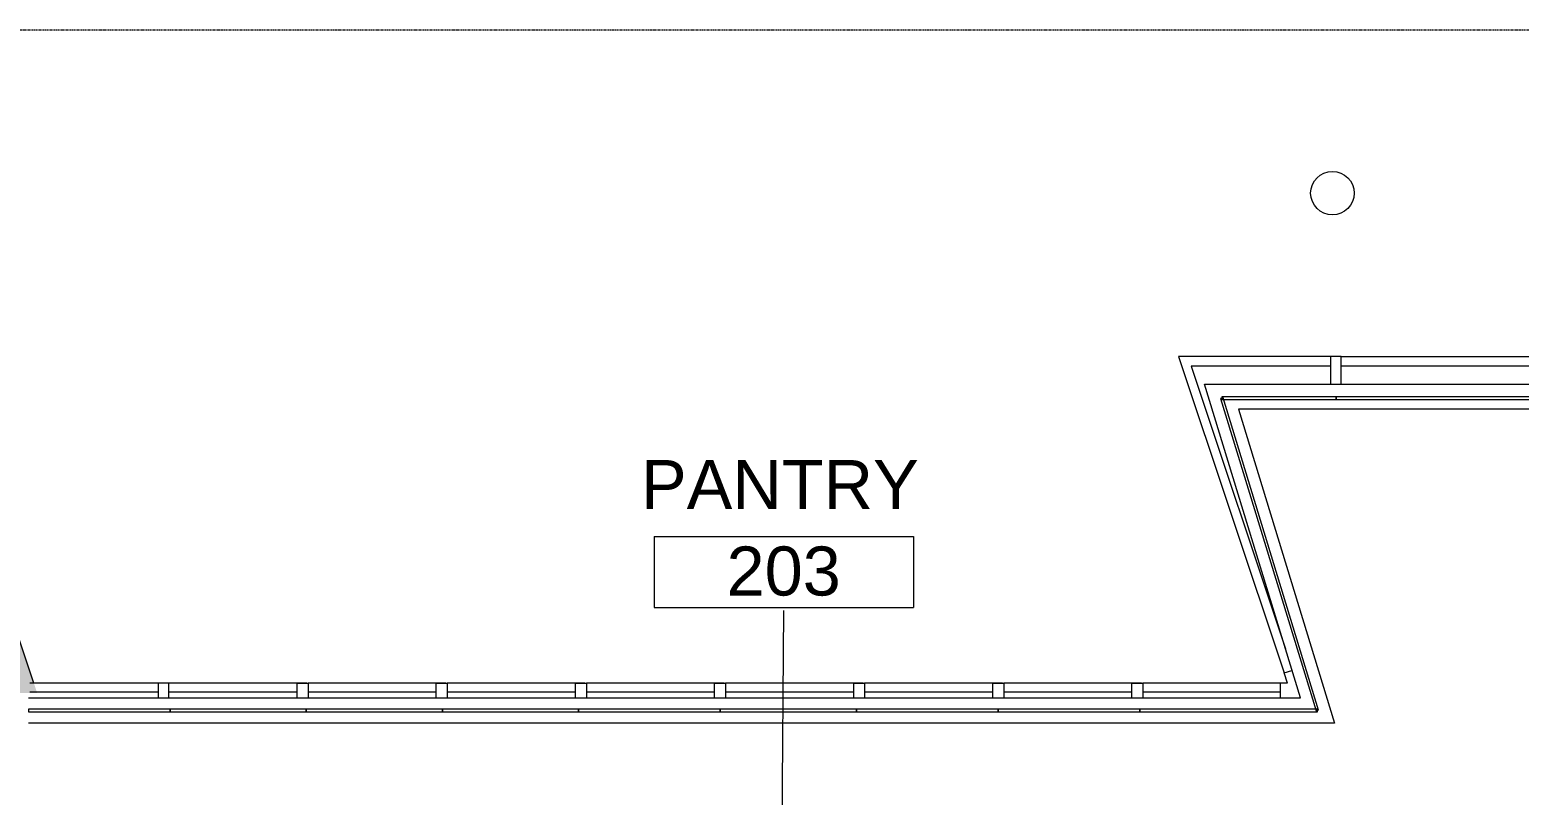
# Model space of a CAD drawing. Header units: inches. Extents: x 1 to 4284, y -575 to 745.
# Drawn here: x 1471.1 to 1744.5, y 544.5 to 685 of the extents above; entities that cross this region are included whole.
import ezdxf

# ---------------------------------------------------------------- set-up
doc = ezdxf.new("R2010")
doc.units = ezdxf.units.IN
doc.header["$MEASUREMENT"] = 0
doc.linetypes.add('IMPORT-HIDDEN2', pattern=[0.1875, 0.125, -0.0625])
for name, color, linetype, lineweight in [('8603 Westwood - 2nd Floor - suite 200 230_dwg', 8, 'Continuous', 9), ('A-AREA-IDEN', 2, 'Continuous', 20), ('A-COLS-EXST', 7, 'Continuous', 9), ('A-DETL-GENF', 92, 'Continuous', 9), ('A-FLOR-BALC-EXST', 7, 'Continuous', 9), ('A-GLAZ-CURT', 52, 'Continuous', 9), ('A-GLAZ-EXST', 7, 'Continuous', 9), ('A-GLAZ-SILL-EXST', 7, 'Continuous', 9), ('A-OVHD-BLKF-EXST', 7, 'IMPORT-HIDDEN2', 9), ('I-WALL', 2, 'Continuous', 13)]:
    doc.layers.add(name, color=color, linetype=linetype, lineweight=lineweight)
doc.styles.add('Arial', font='arial.ttf', dxfattribs={"height": 9})

# ---------------------------------------------------------------- blocks, each defined once
blk = doc.blocks.new('8603 Westwood - 2nd Floor - suite 200 230_dwg-2280265-New Construction - Tel_Data_Elec Plan')
at = {"layer": 'A-COLS-EXST'}
blk.add_circle((221.63, 1230), 4, dxfattribs=at)
at = {"layer": 'A-FLOR-BALC-EXST', "flags": 128}
blk.add_lwpolyline([(-16.75, 1140), (-56.75, 1260), (-420, 1260), (-232.25, 696.75), (-85.37, 696.75), (-85.37, 588)], dxfattribs=at)
at = {"layer": 'A-GLAZ-EXST'}
for p, q in [((276.75, 1198.26), (223.25, 1198.26)), ((6.04, 1138.37), (-17.5, 1138.37)), ((8.04, 1137.31), (8.04, 1140)), ((31.58, 1138.37), (8.04, 1138.37)), ((31.58, 1137.31), (31.58, 1140)), ((57.13, 1138.37), (33.58, 1138.37)), ((57.13, 1137.31), (57.13, 1140)), ((82.67, 1138.37), (59.13, 1138.37)), ((82.67, 1137.31), (82.67, 1140)), ((108.21, 1138.37), (84.67, 1138.37)), ((108.21, 1137.31), (108.21, 1140)), ((133.75, 1138.37), (110.21, 1138.37)), ((133.75, 1137.31), (133.75, 1140)), ((159.29, 1138.37), (135.75, 1138.37)), ((159.29, 1137.31), (159.29, 1140)), ((184.83, 1138.37), (161.29, 1138.37)), ((184.83, 1137.31), (184.83, 1140)), ((212.12, 1138.37), (186.83, 1138.37)), ((212.12, 1137.31), (212.12, 1140))]:
    blk.add_line(p, q, dxfattribs=at)
at = {"layer": 'A-GLAZ-EXST', "flags": 128}
for points in [[(221.25, 1198.26), (195.67, 1198.26), (212.99, 1146.3)], [(223.25, 1194.94), (223.25, 1200), (221.25, 1200), (221.25, 1194.94)], [(213.38, 1140), (212.74, 1141.9), (214.19, 1142.38)], [(8.04, 1140), (6.04, 1140), (6.04, 1137.31)], [(31.58, 1140), (33.58, 1140), (33.58, 1137.31)], [(57.13, 1140), (59.13, 1140), (59.13, 1137.31)], [(82.67, 1140), (84.67, 1140), (84.67, 1137.31)], [(108.21, 1140), (110.21, 1140), (110.21, 1137.31)], [(133.75, 1140), (135.75, 1140), (135.75, 1137.31)], [(159.29, 1140), (161.29, 1140), (161.29, 1137.31)], [(184.83, 1140), (186.83, 1140), (186.83, 1137.31)]]:
    blk.add_lwpolyline(points, dxfattribs=at)
at = {"layer": 'A-GLAZ-SILL-EXST'}
for p, q in [((223.25, 1200), (443.25, 1200)), ((7.79, 1140), (-17.5, 1140)), ((33.33, 1140), (8.04, 1140)), ((58.88, 1140), (33.58, 1140)), ((84.42, 1140), (59.13, 1140)), ((109.96, 1140), (84.67, 1140)), ((135.5, 1140), (110.21, 1140)), ((161.04, 1140), (135.75, 1140)), ((186.58, 1140), (161.29, 1140)), ((213.38, 1140), (186.83, 1140))]:
    blk.add_line(p, q, dxfattribs=at)
at = {"layer": 'A-GLAZ-SILL-EXST', "flags": 128}
blk.add_lwpolyline([(221.25, 1200), (193.38, 1200), (212.74, 1141.9)], dxfattribs=at)
at = {"layer": 'A-OVHD-BLKF-EXST'}
blk.add_line((-56.75, 1260), (480, 1260), dxfattribs=at)
blk = doc.blocks.new('System Panel - Glazed-2447113-New Construction - Tel_Data_Elec Plan')
at = {"layer": 'A-GLAZ-CURT', "color": 250, "lineweight": 20}
for p, q in [((30, 0.25), (-30, 0.25)), ((-30, 0.25), (-30, -0.25)), ((30, -0.25), (30, 0.25)), ((-30, -0.25), (30, -0.25))]:
    blk.add_line(p, q, dxfattribs=at)
blk = doc.blocks.new('System Panel - Glazed-2449458-New Construction - Tel_Data_Elec Plan')
at = {"layer": 'A-GLAZ-CURT', "color": 250, "lineweight": 20}
for p, q in [((10.5, 0.25), (-10.5, 0.25)), ((-10.5, 0.25), (-10.5, -0.25)), ((10.5, -0.25), (10.5, 0.25)), ((-10.5, -0.25), (10.5, -0.25))]:
    blk.add_line(p, q, dxfattribs=at)
blk = doc.blocks.new('System Panel - Glazed-2447348-New Construction - Tel_Data_Elec Plan')
at = {"layer": 'A-GLAZ-CURT', "color": 250, "lineweight": 20}
for p, q in [((13, 0.25), (-13, 0.25)), ((-13, 0.25), (-13, -0.25)), ((13, -0.25), (13, 0.25)), ((-13, -0.25), (13, -0.25))]:
    blk.add_line(p, q, dxfattribs=at)
blk = doc.blocks.new('System Panel - Glazed-2447383-New Construction - Tel_Data_Elec Plan')
at = {"layer": 'A-GLAZ-CURT', "color": 250, "lineweight": 20}
for p, q in [((12.5, 0.25), (-12.5, 0.25)), ((-12.5, 0.25), (-12.5, -0.25)), ((12.5, -0.25), (12.5, 0.25)), ((-12.5, -0.25), (12.5, -0.25))]:
    blk.add_line(p, q, dxfattribs=at)
blk = doc.blocks.new('System Panel - Glazed-2447604-New Construction - Tel_Data_Elec Plan')
at = {"layer": 'A-GLAZ-CURT', "color": 250, "lineweight": 20}
for p, q in [((16.31, 0.25), (-16.31, 0.25)), ((-16.31, 0.25), (-16.31, -0.25)), ((16.31, -0.25), (16.31, 0.25)), ((-16.31, -0.25), (16.31, -0.25))]:
    blk.add_line(p, q, dxfattribs=at)
blk = doc.blocks.new('System Panel - Glazed-2449500-New Construction - Tel_Data_Elec Plan')
at = {"layer": 'A-GLAZ-CURT', "color": 250, "lineweight": 20}
for p, q in [((28, 0.25), (-28, 0.25)), ((-28, 0.25), (-28, -0.25)), ((28, -0.25), (28, 0.25)), ((-28, -0.25), (28, -0.25))]:
    blk.add_line(p, q, dxfattribs=at)
blk = doc.blocks.new('FORM Room Tag - Name _ Number-2260771-New Construction - Tel_Data_Elec Plan')
at = {"layer": 'A-AREA-IDEN'}
for p, q in [((-0.2444, -0.0231), (-0.2444, -0.1589)), ((-0.2444, -0.0231), (0.2515, -0.0231)), ((0.2515, -0.0231), (0.2515, -0.1589)), ((-0.2444, -0.1589), (0.2515, -0.1589))]:
    blk.add_line(p, q, dxfattribs=at)

msp = doc.modelspace()

# ---------------------------------------------------------------- hatches: boundary and pattern name
at = {"layer": 'A-DETL-GENF'}
h = msp.add_hatch(color=9, dxfattribs=at)
h.paths.add_polyline_path([(2670.25, -574.97), (3351.87, -574.97), (3145.37, 47.27), (3150.76, 47.51), (3156.11, 48.24), (3161.37, 49.44), (3166.5, 51.1), (3171.46, 53.22), (3176.21, 55.78), (3180.72, 58.75), (3184.93, 62.12), (3188.83, 65.85), (3192.38, 69.91), (3195.55, 74.27), (3198.32, 78.91), (3200.66, 83.77), (3202.56, 88.82), (3203.99, 94.02), (3204.96, 99.33), (3205.44, 104.7), (3205.44, 110.1), (3204.96, 115.47), (3203.99, 120.78), (3202.56, 125.98), (3200.66, 131.03), (3198.32, 135.89), (3195.55, 140.52), (3192.38, 144.89), (3188.83, 148.95), (3184.93, 152.68), (3180.72, 156.04), (3176.21, 159.02), (3171.46, 161.57), (3166.5, 163.69), (3161.37, 165.36), (3156.11, 166.56), (3150.76, 167.29), (3145.37, 167.53), (3104.37, 167.53), (3114.37, 137.54), (2849.75, 137.54), (2849.75, 134.04), (2536.59, 134.04), (2536.59, 137.54), (2500.59, 137.54), (2500.59, 134.04), (2487.75, 134.04), (2487.75, 137.54), (2485.75, 137.54), (2485.75, 134.04), (2036, 134.04), (2036, 137.54), (1569.27, 137.54), (1569.27, 230.67), (1348.3, 230.67), (1303.26, 366.22), (1301.22, 372.86), (1299.17, 381.22), (1297.6, 389.68), (1296.52, 398.22), (1295.93, 406.8), (1295.83, 415.41), (1296.22, 424), (1297.11, 432.56), (1298.48, 441.06), (1300.33, 449.46), (1302.66, 457.74), (1305.47, 465.88), (1308.73, 473.84), (1312.44, 481.6), (1316.59, 489.14), (1321.17, 496.43), (1326.15, 503.45), (1331.53, 510.16), (1337.62, 516.9), (1343.39, 522.62), (1349.83, 528.33), (1356.59, 533.65), (1363.64, 538.58), (1370.97, 543.1), (1378.54, 547.19), (1386.33, 550.84), (1394.32, 554.04), (1402.48, 556.78), (1410.78, 559.04), (1419.19, 560.83), (1427.7, 562.14), (1436.26, 562.95), (1444.9, 563.28), (1472.46, 563.28), (1431.87, 685.04), (1068.62, 685.04), (1256.37, 121.79), (1403.25, 121.79), (1403.25, 13.04), (1292.62, 13.04), (1287.24, 12.79), (1281.91, 12.07), (1276.66, 10.87), (1271.54, 9.21), (1266.59, 7.09), (1261.85, 4.54), (1257.35, 1.58), (1253.15, -1.78), (1249.25, -5.5), (1245.71, -9.56), (1242.55, -13.91), (1239.79, -18.53), (1237.45, -23.38), (1235.56, -28.42), (1234.13, -33.61), (1233.16, -38.91), (1232.68, -44.27), (1232.68, -49.66), (1233.16, -55.02), (1234.13, -60.32), (1235.56, -65.51), (1237.45, -70.55), (1239.79, -75.4), (1242.55, -80.02), (1245.71, -84.37), (1249.25, -88.43), (1253.15, -92.15), (1257.35, -95.51), (1261.85, -98.47), (1266.59, -101.02), (1271.54, -103.14), (1276.66, -104.8), (1281.91, -106), (1287.24, -106.72), (1292.62, -106.96), (1406.75, -106.96), (1406.75, -214.96), (1368.62, -214.96), (1488.62, -574.97), (2230.18, -574.97)], flags=0)
h.paths.add_polyline_path([(1985.62, 126.54), (1982.12, 126.54), (1982.12, 134.04), (1985.62, 134.04)], flags=0)

# ---------------------------------------------------------------- linework, layer by layer
at = {"layer": 'A-AREA-IDEN'}
msp.add_line((1609.19, 536.14), (1609.52, 578.39), dxfattribs=at)
at = {"layer": 'I-WALL'}
for p, q in [((1686.74, 619.98), (1999.25, 619.98)), ((1704.36, 562.35), (1686.74, 619.98)), ((1999.25, 615.35), (1692.99, 615.35)), ((1692.99, 615.35), (1710.61, 557.72)), ((1470.87, 562.35), (1704.36, 562.35)), ((1710.61, 557.72), (1470.87, 557.72))]:
    msp.add_line(p, q, dxfattribs=at)

# ---------------------------------------------------------------- block references
at = {"layer": '8603 Westwood - 2nd Floor - suite 200 230_dwg', "color": 7}
msp.add_blockref('8603 Westwood - 2nd Floor - suite 200 230_dwg-2280265-New Construction - Tel_Data_Elec Plan', (1488.62, -574.96), dxfattribs=at)
at = {"layer": 'A-AREA-IDEN', "xscale": 95.99999999999994, "yscale": 95.99999999999994, "zscale": 95.99999999999994}
msp.add_blockref('FORM Room Tag - Name _ Number-2260771-New Construction - Tel_Data_Elec Plan', (1609.18, 594.2), dxfattribs=at)
at = {"layer": 'A-GLAZ-CURT', "rotation": 106.9999999999999}
msp.add_blockref('System Panel - Glazed-2447113-New Construction - Tel_Data_Elec Plan', (1698.71, 588.72), dxfattribs=at)
at = {"layer": 'A-GLAZ-CURT'}
for name, p in [('System Panel - Glazed-2449458-New Construction - Tel_Data_Elec Plan', (1700.44, 617.41)), ('System Panel - Glazed-2449500-New Construction - Tel_Data_Elec Plan', (1738.94, 617.41)), ('System Panel - Glazed-2447348-New Construction - Tel_Data_Elec Plan', (1483.87, 560.04)), ('System Panel - Glazed-2447383-New Construction - Tel_Data_Elec Plan', (1509.37, 560.04)), ('System Panel - Glazed-2447383-New Construction - Tel_Data_Elec Plan', (1534.37, 560.04)), ('System Panel - Glazed-2447383-New Construction - Tel_Data_Elec Plan', (1559.37, 560.04)), ('System Panel - Glazed-2447348-New Construction - Tel_Data_Elec Plan', (1584.87, 560.04)), ('System Panel - Glazed-2447383-New Construction - Tel_Data_Elec Plan', (1610.37, 560.04)), ('System Panel - Glazed-2447348-New Construction - Tel_Data_Elec Plan', (1635.87, 560.04)), ('System Panel - Glazed-2447348-New Construction - Tel_Data_Elec Plan', (1661.87, 560.04)), ('System Panel - Glazed-2447604-New Construction - Tel_Data_Elec Plan', (1691.18, 560.04))]:
    msp.add_blockref(name, p, dxfattribs=at)

# ---------------------------------------------------------------- texts
at = {"layer": 'A-AREA-IDEN', "lineweight": 9, "char_height": 9, "attachment_point": 1, "style": 'Arial'}
for s, insert, width in [('PANTRY', (1583.32, 606.03), 62.418), ('203', (1599.03, 590.16), 25.452)]:
    msp.add_mtext(s, dxfattribs=dict(at, insert=insert, width=width))

doc.saveas('drawing.dxf')
